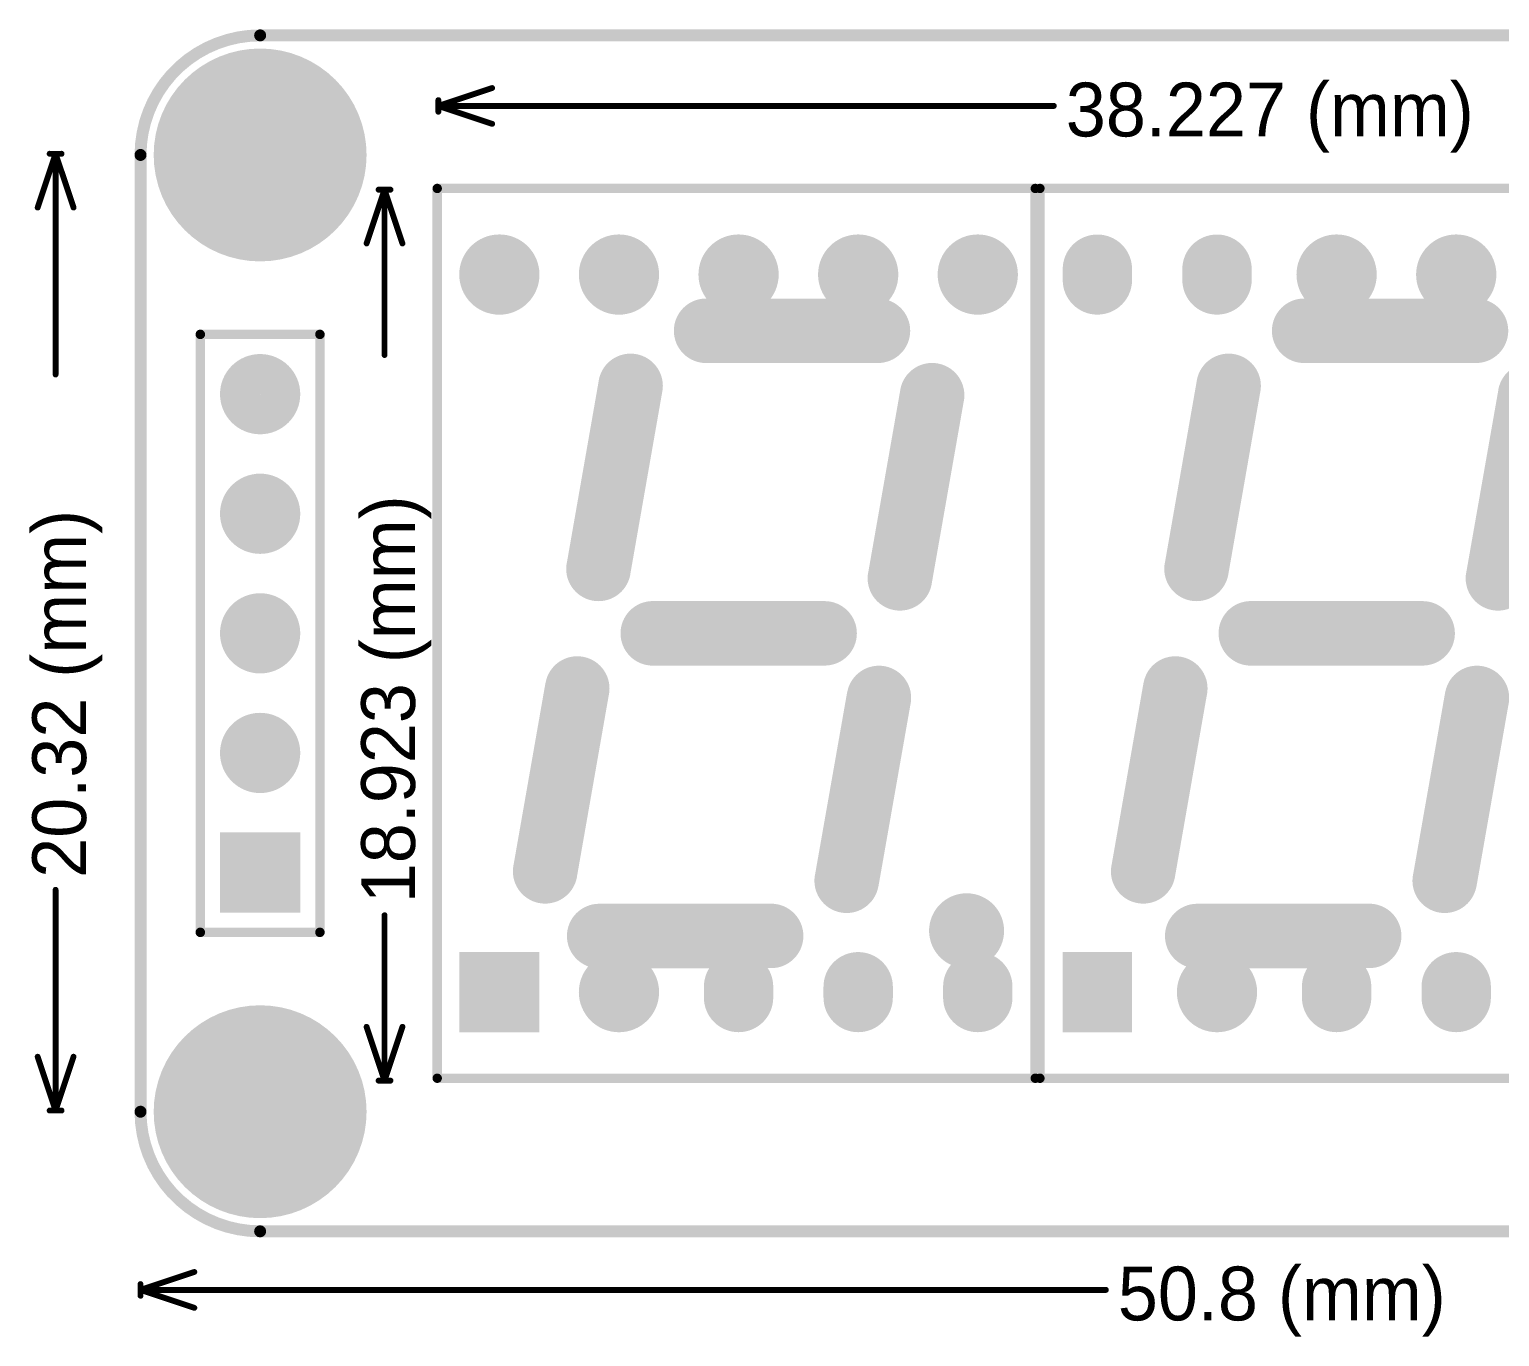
# Model space of a CAD drawing. Extents: x 12.54 to 17.22, y 8.73 to 12.6.
# Drawn here: x 14.788 to 16.017, y 10.041 to 11.134 of the extents above; entities that cross this region are included whole.
import ezdxf

# ---------------------------------------------------------------- set-up
doc = ezdxf.new("R2010")
doc.units = 0
doc.layers.get('0').update_dxf_attribs({"linetype": 'CONTINUOUS'})
for name, color, linetype in [('BOTTOMLAYER', 5, 'CONTINUOUS'), ('BOTTOMSOLDER', 6, 'CONTINUOUS'), ('KEEPOUTLAYER', 6, 'CONTINUOUS'), ('MULTILAYER', 9, 'CONTINUOUS'), ('TOPLAYER', 1, 'CONTINUOUS'), ('TOPOVERLAY', 2, 'CONTINUOUS'), ('TOPSOLDER', 216, 'CONTINUOUS')]:
    doc.layers.add(name, color=color, linetype=linetype)

# ---------------------------------------------------------------- blocks, each defined once
blk = doc.blocks.new('HDR1X5_5')
at = {"layer": 'BOTTOMLAYER', "const_width": 0.0295}
for points in [[(0.0852, 0, 1), (0.1148, 0, 1)], [(0.1852, 0, 1), (0.2148, 0, 1)], [(0.2852, 0, 1), (0.3148, 0, 1)], [(0.3852, 0, 1), (0.4148, 0, 1)]]:
    blk.add_lwpolyline(points, format="xyb", close=True, dxfattribs=at)
at = {"layer": 'BOTTOMLAYER'}
blk.add_solid([(-0.0295, -0.0295), (0.0295, -0.0295), (-0.0295, 0.0295), (0.0295, 0.0295)], dxfattribs=at)
at = {"layer": 'BOTTOMSOLDER', "const_width": 0.0335}
for points in [[(0.0832, 0, 1), (0.1168, 0, 1)], [(0.1832, 0, 1), (0.2168, 0, 1)], [(0.2832, 0, 1), (0.3168, 0, 1)], [(0.3832, 0, 1), (0.4168, 0, 1)]]:
    blk.add_lwpolyline(points, format="xyb", close=True, dxfattribs=at)
at = {"layer": 'BOTTOMSOLDER'}
blk.add_solid([(-0.0335, -0.0335), (0.0335, -0.0335), (-0.0335, 0.0335), (0.0335, 0.0335)], dxfattribs=at)
at = {"layer": 'MULTILAYER', "const_width": 0.0295}
for points in [[(0.0852, 0, 1), (0.1148, 0, 1)], [(0.1852, 0, 1), (0.2148, 0, 1)], [(0.2852, 0, 1), (0.3148, 0, 1)], [(0.3852, 0, 1), (0.4148, 0, 1)]]:
    blk.add_lwpolyline(points, format="xyb", close=True, dxfattribs=at)
at = {"layer": 'MULTILAYER'}
blk.add_solid([(-0.0295, -0.0295), (0.0295, -0.0295), (-0.0295, 0.0295), (0.0295, 0.0295)], dxfattribs=at)
at = {"layer": 'TOPLAYER', "const_width": 0.0295}
for points in [[(0.0852, 0, 1), (0.1148, 0, 1)], [(0.1852, 0, 1), (0.2148, 0, 1)], [(0.2852, 0, 1), (0.3148, 0, 1)], [(0.3852, 0, 1), (0.4148, 0, 1)]]:
    blk.add_lwpolyline(points, format="xyb", close=True, dxfattribs=at)
at = {"layer": 'TOPLAYER'}
blk.add_solid([(-0.0295, -0.0295), (0.0295, -0.0295), (-0.0295, 0.0295), (0.0295, 0.0295)], dxfattribs=at)
at = {"layer": 'TOPOVERLAY', "const_width": 0.00787}
for points in [[(-0.05, 0.05), (-0.05, -0.05)], [(-0.05, 0.05), (0.45, 0.05)], [(0.45, 0.05), (0.45, -0.05)], [(-0.05, -0.05), (0.45, -0.05)]]:
    blk.add_lwpolyline(points, dxfattribs=at)
at = {"layer": 'TOPOVERLAY', "const_width": 0.00394}
for points in [[(-0.052, 0.05, 1), (-0.048, 0.05, 1)], [(-0.052, 0.05, 1), (-0.048, 0.05, 1)], [(0.448, 0.05, 1), (0.452, 0.05, 1)], [(0.448, 0.05, 1), (0.452, 0.05, 1)], [(-0.052, -0.05, 1), (-0.048, -0.05, 1)], [(-0.052, -0.05, 1), (-0.048, -0.05, 1)], [(0.448, -0.05, 1), (0.452, -0.05, 1)], [(0.448, -0.05, 1), (0.452, -0.05, 1)]]:
    blk.add_lwpolyline(points, format="xyb", close=True, dxfattribs=at)
at = {"layer": 'TOPSOLDER', "const_width": 0.0335}
for points in [[(0.0832, 0, 1), (0.1168, 0, 1)], [(0.1832, 0, 1), (0.2168, 0, 1)], [(0.2832, 0, 1), (0.3168, 0, 1)], [(0.3832, 0, 1), (0.4168, 0, 1)]]:
    blk.add_lwpolyline(points, format="xyb", close=True, dxfattribs=at)
at = {"layer": 'TOPSOLDER'}
blk.add_solid([(-0.0335, -0.0335), (0.0335, -0.0335), (-0.0335, 0.0335), (0.0335, 0.0335)], dxfattribs=at)
blk = doc.blocks.new('H_6')
at = {"layer": 'BOTTOMLAYER'}
for points, const_width in [([(-0.0148, 0.6, 1), (0.0148, 0.6, 1)], 0.0295), ([(0.0852, 0.6, 1), (0.1148, 0.6, 1)], 0.0295), ([(0.1852, 0.6, 1), (0.2148, 0.6, 1)], 0.0295), ([(0.2852, 0.6, 1), (0.3148, 0.6, 1)], 0.0295), ([(0.3852, 0.6, 1), (0.4148, 0.6, 1)], 0.0295), ([(0.0852, 0, 1), (0.1148, 0, 1)], 0.0295), ([(0.1875, 0.0045, 1), (0.2125, 0.0045, 1)], 0.025), ([(0.2875, 0.0045, 1), (0.3125, 0.0045, 1)], 0.025), ([(0.3875, 0.0045, 1), (0.4125, 0.0045, 1)], 0.025), ([(0.1875, -0.0045, 1), (0.2125, -0.0045, 1)], 0.025), ([(0.2875, -0.0045, 1), (0.3125, -0.0045, 1)], 0.025), ([(0.3875, -0.0045, 1), (0.4125, -0.0045, 1)], 0.025)]:
    blk.add_lwpolyline(points, format="xyb", close=True, dxfattribs=dict(at, const_width=const_width))
at = {"layer": 'BOTTOMLAYER', "const_width": 0.05}
for points in [[(0.2, 0.0045), (0.2, -0.0045)], [(0.3, 0.0045), (0.3, -0.0045)], [(0.4, 0.0045), (0.4, -0.0045)]]:
    blk.add_lwpolyline(points, dxfattribs=at)
at = {"layer": 'BOTTOMLAYER'}
blk.add_solid([(0.0295, -0.0295), (0.0295, 0.0295), (-0.0295, -0.0295), (-0.0295, 0.0295)], dxfattribs=at)
at = {"layer": 'BOTTOMSOLDER'}
for points, const_width in [([(-0.0168, 0.6, 1), (0.0168, 0.6, 1)], 0.0335), ([(0.0832, 0.6, 1), (0.1168, 0.6, 1)], 0.0335), ([(0.1832, 0.6, 1), (0.2168, 0.6, 1)], 0.0335), ([(0.2832, 0.6, 1), (0.3168, 0.6, 1)], 0.0335), ([(0.3832, 0.6, 1), (0.4168, 0.6, 1)], 0.0335), ([(0.0832, 0, 1), (0.1168, 0, 1)], 0.0335), ([(0.1855, 0.0045, 1), (0.2145, 0.0045, 1)], 0.029), ([(0.2855, 0.0045, 1), (0.3145, 0.0045, 1)], 0.029), ([(0.3855, 0.0045, 1), (0.4145, 0.0045, 1)], 0.029), ([(0.1855, -0.0045, 1), (0.2145, -0.0045, 1)], 0.029), ([(0.2855, -0.0045, 1), (0.3145, -0.0045, 1)], 0.029), ([(0.3855, -0.0045, 1), (0.4145, -0.0045, 1)], 0.029)]:
    blk.add_lwpolyline(points, format="xyb", close=True, dxfattribs=dict(at, const_width=const_width))
at = {"layer": 'BOTTOMSOLDER', "const_width": 0.058}
for points in [[(0.2, 0.0045), (0.2, -0.0045)], [(0.3, 0.0045), (0.3, -0.0045)], [(0.4, 0.0045), (0.4, -0.0045)]]:
    blk.add_lwpolyline(points, dxfattribs=at)
at = {"layer": 'BOTTOMSOLDER'}
blk.add_solid([(0.0335, -0.0335), (0.0335, 0.0335), (-0.0335, -0.0335), (-0.0335, 0.0335)], dxfattribs=at)
at = {"layer": 'MULTILAYER'}
for points, const_width in [([(-0.0148, 0.6, 1), (0.0148, 0.6, 1)], 0.0295), ([(0.0852, 0.6, 1), (0.1148, 0.6, 1)], 0.0295), ([(0.1852, 0.6, 1), (0.2148, 0.6, 1)], 0.0295), ([(0.2852, 0.6, 1), (0.3148, 0.6, 1)], 0.0295), ([(0.3852, 0.6, 1), (0.4148, 0.6, 1)], 0.0295), ([(0.0852, 0, 1), (0.1148, 0, 1)], 0.0295), ([(0.1875, 0.0045, 1), (0.2125, 0.0045, 1)], 0.025), ([(0.2875, 0.0045, 1), (0.3125, 0.0045, 1)], 0.025), ([(0.3875, 0.0045, 1), (0.4125, 0.0045, 1)], 0.025), ([(0.1875, -0.0045, 1), (0.2125, -0.0045, 1)], 0.025), ([(0.2875, -0.0045, 1), (0.3125, -0.0045, 1)], 0.025), ([(0.3875, -0.0045, 1), (0.4125, -0.0045, 1)], 0.025)]:
    blk.add_lwpolyline(points, format="xyb", close=True, dxfattribs=dict(at, const_width=const_width))
at = {"layer": 'MULTILAYER', "const_width": 0.05}
for points in [[(0.2, 0.0045), (0.2, -0.0045)], [(0.3, 0.0045), (0.3, -0.0045)], [(0.4, 0.0045), (0.4, -0.0045)]]:
    blk.add_lwpolyline(points, dxfattribs=at)
at = {"layer": 'MULTILAYER'}
blk.add_solid([(0.0295, -0.0295), (0.0295, 0.0295), (-0.0295, -0.0295), (-0.0295, 0.0295)], dxfattribs=at)
at = {"layer": 'TOPLAYER'}
for points, const_width in [([(-0.0148, 0.6, 1), (0.0148, 0.6, 1)], 0.0295), ([(0.0852, 0.6, 1), (0.1148, 0.6, 1)], 0.0295), ([(0.1852, 0.6, 1), (0.2148, 0.6, 1)], 0.0295), ([(0.2852, 0.6, 1), (0.3148, 0.6, 1)], 0.0295), ([(0.3852, 0.6, 1), (0.4148, 0.6, 1)], 0.0295), ([(0.0852, 0, 1), (0.1148, 0, 1)], 0.0295), ([(0.1875, 0.0045, 1), (0.2125, 0.0045, 1)], 0.025), ([(0.2875, 0.0045, 1), (0.3125, 0.0045, 1)], 0.025), ([(0.3875, 0.0045, 1), (0.4125, 0.0045, 1)], 0.025), ([(0.1875, -0.0045, 1), (0.2125, -0.0045, 1)], 0.025), ([(0.2875, -0.0045, 1), (0.3125, -0.0045, 1)], 0.025), ([(0.3875, -0.0045, 1), (0.4125, -0.0045, 1)], 0.025)]:
    blk.add_lwpolyline(points, format="xyb", close=True, dxfattribs=dict(at, const_width=const_width))
at = {"layer": 'TOPLAYER', "const_width": 0.05}
for points in [[(0.2, 0.0045), (0.2, -0.0045)], [(0.3, 0.0045), (0.3, -0.0045)], [(0.4, 0.0045), (0.4, -0.0045)]]:
    blk.add_lwpolyline(points, dxfattribs=at)
at = {"layer": 'TOPLAYER'}
blk.add_solid([(0.0295, -0.0295), (0.0295, 0.0295), (-0.0295, -0.0295), (-0.0295, 0.0295)], dxfattribs=at)
at = {"layer": 'TOPOVERLAY'}
for points, const_width in [([(-0.052, -0.072), (-0.052, 0.672)], 0.00787), ([(-0.052, 0.672), (0.452, 0.672)], 0.00787), ([(0.452, -0.072), (0.452, 0.672)], 0.00787), ([(0.1729, 0.553), (0.3165, 0.553)], 0.0539), ([(0.0829, 0.3539), (0.1097, 0.5069)], 0.0539), ([(0.3349, 0.346), (0.3618, 0.4991)], 0.0539), ([(0.1283, 0.3), (0.272, 0.3)], 0.0539), ([(0.0383, 0.101), (0.0651, 0.2539)], 0.0539), ([(0.2904, 0.0931), (0.3173, 0.246)], 0.0539), ([(0.0835, 0.0469), (0.2272, 0.047)], 0.0539), ([(-0.052, -0.072), (0.452, -0.072)], 0.00787)]:
    blk.add_lwpolyline(points, dxfattribs=dict(at, const_width=const_width))
for points, const_width in [([(-0.0539, 0.672, 1), (-0.05, 0.672, 1)], 0.00394), ([(-0.0539, 0.672, 1), (-0.05, 0.672, 1)], 0.00394), ([(0.45, 0.672, 1), (0.4539, 0.672, 1)], 0.00394), ([(0.45, 0.672, 1), (0.4539, 0.672, 1)], 0.00394), ([(0.1594, 0.553, 1), (0.1864, 0.553, 1)], 0.027), ([(0.3031, 0.553, 1), (0.33, 0.553, 1)], 0.027), ([(0.0962, 0.5069, 1), (0.1232, 0.5069, 1)], 0.027), ([(0.3483, 0.4991, 1), (0.3753, 0.4991, 1)], 0.027), ([(0.0694, 0.3539, 1), (0.0964, 0.3539, 1)], 0.027), ([(0.3214, 0.346, 1), (0.3484, 0.346, 1)], 0.027), ([(0.1148, 0.3, 1), (0.1418, 0.3, 1)], 0.027), ([(0.2585, 0.3, 1), (0.2854, 0.3, 1)], 0.027), ([(0.0517, 0.2539, 1), (0.0786, 0.2539, 1)], 0.027), ([(0.3039, 0.246, 1), (0.3308, 0.246, 1)], 0.027), ([(0.0248, 0.101, 1), (0.0518, 0.101, 1)], 0.027), ([(0.2769, 0.0931, 1), (0.3038, 0.0931, 1)], 0.027), ([(0.07, 0.0469, 1), (0.097, 0.0469, 1)], 0.027), ([(0.2138, 0.047, 1), (0.2407, 0.047, 1)], 0.027), ([(0.4023, 0.0513, 1), (0.379, 0.0513, 1)], 0.0394), ([(0.3691, 0.0513, 1), (0.3888, 0.0513, 1)], 0.0197), ([(0.3924, 0.0513, 1), (0.4121, 0.0513, 1)], 0.0197), ([(-0.0539, -0.072, 1), (-0.05, -0.072, 1)], 0.00394), ([(-0.0539, -0.072, 1), (-0.05, -0.072, 1)], 0.00394), ([(0.45, -0.072, 1), (0.4539, -0.072, 1)], 0.00394), ([(0.45, -0.072, 1), (0.4539, -0.072, 1)], 0.00394)]:
    blk.add_lwpolyline(points, format="xyb", close=True, dxfattribs=dict(at, const_width=const_width))
at = {"layer": 'TOPSOLDER'}
for points, const_width in [([(-0.0168, 0.6, 1), (0.0168, 0.6, 1)], 0.0335), ([(0.0832, 0.6, 1), (0.1168, 0.6, 1)], 0.0335), ([(0.1832, 0.6, 1), (0.2168, 0.6, 1)], 0.0335), ([(0.2832, 0.6, 1), (0.3168, 0.6, 1)], 0.0335), ([(0.3832, 0.6, 1), (0.4168, 0.6, 1)], 0.0335), ([(0.0832, 0, 1), (0.1168, 0, 1)], 0.0335), ([(0.1855, 0.0045, 1), (0.2145, 0.0045, 1)], 0.029), ([(0.2855, 0.0045, 1), (0.3145, 0.0045, 1)], 0.029), ([(0.3855, 0.0045, 1), (0.4145, 0.0045, 1)], 0.029), ([(0.1855, -0.0045, 1), (0.2145, -0.0045, 1)], 0.029), ([(0.2855, -0.0045, 1), (0.3145, -0.0045, 1)], 0.029), ([(0.3855, -0.0045, 1), (0.4145, -0.0045, 1)], 0.029)]:
    blk.add_lwpolyline(points, format="xyb", close=True, dxfattribs=dict(at, const_width=const_width))
at = {"layer": 'TOPSOLDER', "const_width": 0.058}
for points in [[(0.2, 0.0045), (0.2, -0.0045)], [(0.3, 0.0045), (0.3, -0.0045)], [(0.4, 0.0045), (0.4, -0.0045)]]:
    blk.add_lwpolyline(points, dxfattribs=at)
at = {"layer": 'TOPSOLDER'}
blk.add_solid([(0.0335, -0.0335), (0.0335, 0.0335), (-0.0335, -0.0335), (-0.0335, 0.0335)], dxfattribs=at)
blk = doc.blocks.new('H_7')
at = {"layer": 'BOTTOMLAYER', "const_width": 0.05}
for points in [[(0, 0.6045), (0, 0.5955)], [(0.1, 0.6045), (0.1, 0.5955)], [(0.2, 0.0045), (0.2, -0.0045)], [(0.3, 0.0045), (0.3, -0.0045)], [(0.4, 0.0045), (0.4, -0.0045)]]:
    blk.add_lwpolyline(points, dxfattribs=at)
at = {"layer": 'BOTTOMLAYER'}
for points, const_width in [([(-0.0125, 0.6045, 1), (0.0125, 0.6045, 1)], 0.025), ([(0.0875, 0.6045, 1), (0.1125, 0.6045, 1)], 0.025), ([(0.1852, 0.6, 1), (0.2148, 0.6, 1)], 0.0295), ([(0.2852, 0.6, 1), (0.3148, 0.6, 1)], 0.0295), ([(0.3852, 0.6, 1), (0.4148, 0.6, 1)], 0.0295), ([(-0.0125, 0.5955, 1), (0.0125, 0.5955, 1)], 0.025), ([(0.0875, 0.5955, 1), (0.1125, 0.5955, 1)], 0.025), ([(0.0852, 0, 1), (0.1148, 0, 1)], 0.0295), ([(0.1875, 0.0045, 1), (0.2125, 0.0045, 1)], 0.025), ([(0.2875, 0.0045, 1), (0.3125, 0.0045, 1)], 0.025), ([(0.3875, 0.0045, 1), (0.4125, 0.0045, 1)], 0.025), ([(0.1875, -0.0045, 1), (0.2125, -0.0045, 1)], 0.025), ([(0.2875, -0.0045, 1), (0.3125, -0.0045, 1)], 0.025), ([(0.3875, -0.0045, 1), (0.4125, -0.0045, 1)], 0.025)]:
    blk.add_lwpolyline(points, format="xyb", close=True, dxfattribs=dict(at, const_width=const_width))
blk.add_solid([(0.025, -0.0295), (0.025, 0.0295), (-0.025, -0.0295), (-0.025, 0.0295)], dxfattribs=at)
at = {"layer": 'BOTTOMSOLDER', "const_width": 0.058}
for points in [[(0, 0.6045), (0, 0.5955)], [(0.1, 0.6045), (0.1, 0.5955)], [(0.2, 0.0045), (0.2, -0.0045)], [(0.3, 0.0045), (0.3, -0.0045)], [(0.4, 0.0045), (0.4, -0.0045)]]:
    blk.add_lwpolyline(points, dxfattribs=at)
at = {"layer": 'BOTTOMSOLDER'}
for points, const_width in [([(-0.0145, 0.6045, 1), (0.0145, 0.6045, 1)], 0.029), ([(0.0855, 0.6045, 1), (0.1145, 0.6045, 1)], 0.029), ([(0.1832, 0.6, 1), (0.2168, 0.6, 1)], 0.0335), ([(0.2832, 0.6, 1), (0.3168, 0.6, 1)], 0.0335), ([(0.3832, 0.6, 1), (0.4168, 0.6, 1)], 0.0335), ([(-0.0145, 0.5955, 1), (0.0145, 0.5955, 1)], 0.029), ([(0.0855, 0.5955, 1), (0.1145, 0.5955, 1)], 0.029), ([(0.0832, 0, 1), (0.1168, 0, 1)], 0.0335), ([(0.1855, 0.0045, 1), (0.2145, 0.0045, 1)], 0.029), ([(0.2855, 0.0045, 1), (0.3145, 0.0045, 1)], 0.029), ([(0.3855, 0.0045, 1), (0.4145, 0.0045, 1)], 0.029), ([(0.1855, -0.0045, 1), (0.2145, -0.0045, 1)], 0.029), ([(0.2855, -0.0045, 1), (0.3145, -0.0045, 1)], 0.029), ([(0.3855, -0.0045, 1), (0.4145, -0.0045, 1)], 0.029)]:
    blk.add_lwpolyline(points, format="xyb", close=True, dxfattribs=dict(at, const_width=const_width))
blk.add_solid([(0.029, -0.0335), (0.029, 0.0335), (-0.029, -0.0335), (-0.029, 0.0335)], dxfattribs=at)
at = {"layer": 'MULTILAYER', "const_width": 0.05}
for points in [[(0, 0.6045), (0, 0.5955)], [(0.1, 0.6045), (0.1, 0.5955)], [(0.2, 0.0045), (0.2, -0.0045)], [(0.3, 0.0045), (0.3, -0.0045)], [(0.4, 0.0045), (0.4, -0.0045)]]:
    blk.add_lwpolyline(points, dxfattribs=at)
at = {"layer": 'MULTILAYER'}
for points, const_width in [([(-0.0125, 0.6045, 1), (0.0125, 0.6045, 1)], 0.025), ([(0.0875, 0.6045, 1), (0.1125, 0.6045, 1)], 0.025), ([(0.1852, 0.6, 1), (0.2148, 0.6, 1)], 0.0295), ([(0.2852, 0.6, 1), (0.3148, 0.6, 1)], 0.0295), ([(0.3852, 0.6, 1), (0.4148, 0.6, 1)], 0.0295), ([(-0.0125, 0.5955, 1), (0.0125, 0.5955, 1)], 0.025), ([(0.0875, 0.5955, 1), (0.1125, 0.5955, 1)], 0.025), ([(0.0852, 0, 1), (0.1148, 0, 1)], 0.0295), ([(0.1875, 0.0045, 1), (0.2125, 0.0045, 1)], 0.025), ([(0.2875, 0.0045, 1), (0.3125, 0.0045, 1)], 0.025), ([(0.3875, 0.0045, 1), (0.4125, 0.0045, 1)], 0.025), ([(0.1875, -0.0045, 1), (0.2125, -0.0045, 1)], 0.025), ([(0.2875, -0.0045, 1), (0.3125, -0.0045, 1)], 0.025), ([(0.3875, -0.0045, 1), (0.4125, -0.0045, 1)], 0.025)]:
    blk.add_lwpolyline(points, format="xyb", close=True, dxfattribs=dict(at, const_width=const_width))
blk.add_solid([(0.025, -0.0295), (0.025, 0.0295), (-0.025, -0.0295), (-0.025, 0.0295)], dxfattribs=at)
at = {"layer": 'TOPLAYER', "const_width": 0.05}
for points in [[(0, 0.6045), (0, 0.5955)], [(0.1, 0.6045), (0.1, 0.5955)], [(0.2, 0.0045), (0.2, -0.0045)], [(0.3, 0.0045), (0.3, -0.0045)], [(0.4, 0.0045), (0.4, -0.0045)]]:
    blk.add_lwpolyline(points, dxfattribs=at)
at = {"layer": 'TOPLAYER'}
for points, const_width in [([(-0.0125, 0.6045, 1), (0.0125, 0.6045, 1)], 0.025), ([(0.0875, 0.6045, 1), (0.1125, 0.6045, 1)], 0.025), ([(0.1852, 0.6, 1), (0.2148, 0.6, 1)], 0.0295), ([(0.2852, 0.6, 1), (0.3148, 0.6, 1)], 0.0295), ([(0.3852, 0.6, 1), (0.4148, 0.6, 1)], 0.0295), ([(-0.0125, 0.5955, 1), (0.0125, 0.5955, 1)], 0.025), ([(0.0875, 0.5955, 1), (0.1125, 0.5955, 1)], 0.025), ([(0.0852, 0, 1), (0.1148, 0, 1)], 0.0295), ([(0.1875, 0.0045, 1), (0.2125, 0.0045, 1)], 0.025), ([(0.2875, 0.0045, 1), (0.3125, 0.0045, 1)], 0.025), ([(0.3875, 0.0045, 1), (0.4125, 0.0045, 1)], 0.025), ([(0.1875, -0.0045, 1), (0.2125, -0.0045, 1)], 0.025), ([(0.2875, -0.0045, 1), (0.3125, -0.0045, 1)], 0.025), ([(0.3875, -0.0045, 1), (0.4125, -0.0045, 1)], 0.025)]:
    blk.add_lwpolyline(points, format="xyb", close=True, dxfattribs=dict(at, const_width=const_width))
blk.add_solid([(0.025, -0.0295), (0.025, 0.0295), (-0.025, -0.0295), (-0.025, 0.0295)], dxfattribs=at)
at = {"layer": 'TOPOVERLAY'}
for points, const_width in [([(-0.052, -0.072), (-0.052, 0.672)], 0.00787), ([(-0.052, 0.672), (0.452, 0.672)], 0.00787), ([(0.452, -0.072), (0.452, 0.672)], 0.00787), ([(0.1729, 0.553), (0.3165, 0.553)], 0.0539), ([(0.0829, 0.3539), (0.1097, 0.5069)], 0.0539), ([(0.3349, 0.346), (0.3618, 0.4991)], 0.0539), ([(0.1283, 0.3), (0.272, 0.3)], 0.0539), ([(0.0383, 0.101), (0.0651, 0.2539)], 0.0539), ([(0.2904, 0.0931), (0.3173, 0.246)], 0.0539), ([(0.0835, 0.0469), (0.2272, 0.047)], 0.0539), ([(-0.052, -0.072), (0.452, -0.072)], 0.00787)]:
    blk.add_lwpolyline(points, dxfattribs=dict(at, const_width=const_width))
for points, const_width in [([(-0.0539, 0.672, 1), (-0.05, 0.672, 1)], 0.00394), ([(-0.0539, 0.672, 1), (-0.05, 0.672, 1)], 0.00394), ([(0.45, 0.672, 1), (0.4539, 0.672, 1)], 0.00394), ([(0.45, 0.672, 1), (0.4539, 0.672, 1)], 0.00394), ([(0.1594, 0.553, 1), (0.1864, 0.553, 1)], 0.027), ([(0.3031, 0.553, 1), (0.33, 0.553, 1)], 0.027), ([(0.0962, 0.5069, 1), (0.1232, 0.5069, 1)], 0.027), ([(0.3483, 0.4991, 1), (0.3753, 0.4991, 1)], 0.027), ([(0.0694, 0.3539, 1), (0.0964, 0.3539, 1)], 0.027), ([(0.3214, 0.346, 1), (0.3484, 0.346, 1)], 0.027), ([(0.1148, 0.3, 1), (0.1418, 0.3, 1)], 0.027), ([(0.2585, 0.3, 1), (0.2854, 0.3, 1)], 0.027), ([(0.0517, 0.2539, 1), (0.0786, 0.2539, 1)], 0.027), ([(0.3039, 0.246, 1), (0.3308, 0.246, 1)], 0.027), ([(0.0248, 0.101, 1), (0.0518, 0.101, 1)], 0.027), ([(0.2769, 0.0931, 1), (0.3038, 0.0931, 1)], 0.027), ([(0.07, 0.0469, 1), (0.097, 0.0469, 1)], 0.027), ([(0.2138, 0.047, 1), (0.2407, 0.047, 1)], 0.027), ([(0.4023, 0.0513, 1), (0.379, 0.0513, 1)], 0.0394), ([(0.3691, 0.0513, 1), (0.3888, 0.0513, 1)], 0.0197), ([(0.3924, 0.0513, 1), (0.4121, 0.0513, 1)], 0.0197), ([(-0.0539, -0.072, 1), (-0.05, -0.072, 1)], 0.00394), ([(-0.0539, -0.072, 1), (-0.05, -0.072, 1)], 0.00394), ([(0.45, -0.072, 1), (0.4539, -0.072, 1)], 0.00394), ([(0.45, -0.072, 1), (0.4539, -0.072, 1)], 0.00394)]:
    blk.add_lwpolyline(points, format="xyb", close=True, dxfattribs=dict(at, const_width=const_width))
at = {"layer": 'TOPSOLDER', "const_width": 0.058}
for points in [[(0, 0.6045), (0, 0.5955)], [(0.1, 0.6045), (0.1, 0.5955)], [(0.2, 0.0045), (0.2, -0.0045)], [(0.3, 0.0045), (0.3, -0.0045)], [(0.4, 0.0045), (0.4, -0.0045)]]:
    blk.add_lwpolyline(points, dxfattribs=at)
at = {"layer": 'TOPSOLDER'}
for points, const_width in [([(-0.0145, 0.6045, 1), (0.0145, 0.6045, 1)], 0.029), ([(0.0855, 0.6045, 1), (0.1145, 0.6045, 1)], 0.029), ([(0.1832, 0.6, 1), (0.2168, 0.6, 1)], 0.0335), ([(0.2832, 0.6, 1), (0.3168, 0.6, 1)], 0.0335), ([(0.3832, 0.6, 1), (0.4168, 0.6, 1)], 0.0335), ([(-0.0145, 0.5955, 1), (0.0145, 0.5955, 1)], 0.029), ([(0.0855, 0.5955, 1), (0.1145, 0.5955, 1)], 0.029), ([(0.0832, 0, 1), (0.1168, 0, 1)], 0.0335), ([(0.1855, 0.0045, 1), (0.2145, 0.0045, 1)], 0.029), ([(0.2855, 0.0045, 1), (0.3145, 0.0045, 1)], 0.029), ([(0.3855, 0.0045, 1), (0.4145, 0.0045, 1)], 0.029), ([(0.1855, -0.0045, 1), (0.2145, -0.0045, 1)], 0.029), ([(0.2855, -0.0045, 1), (0.3145, -0.0045, 1)], 0.029), ([(0.3855, -0.0045, 1), (0.4145, -0.0045, 1)], 0.029)]:
    blk.add_lwpolyline(points, format="xyb", close=True, dxfattribs=dict(at, const_width=const_width))
blk.add_solid([(0.029, -0.0335), (0.029, 0.0335), (-0.029, -0.0335), (-0.029, 0.0335)], dxfattribs=at)

msp = doc.modelspace()

# ---------------------------------------------------------------- linework, layer by layer
at = {"layer": 'BOTTOMLAYER', "const_width": 0.085}
for points in [[(14.9385, 11.029, 1), (15.0235, 11.029, 1)], [(14.9385, 10.229, 1), (15.0235, 10.229, 1)]]:
    msp.add_lwpolyline(points, format="xyb", close=True, dxfattribs=at)
at = {"layer": 'BOTTOMSOLDER', "const_width": 0.089}
for points in [[(14.9365, 11.029, 1), (15.0255, 11.029, 1)], [(14.9365, 10.229, 1), (15.0255, 10.229, 1)]]:
    msp.add_lwpolyline(points, format="xyb", close=True, dxfattribs=at)
at = {"layer": 'KEEPOUTLAYER', "const_width": 0.01}
for points in [[(14.881, 11.029, -0.414214), (14.981, 11.129)], [(14.981, 10.129, -0.414214), (14.881, 10.229)]]:
    msp.add_lwpolyline(points, format="xyb", dxfattribs=at)
for points in [[(14.981, 11.129), (16.777, 11.129)], [(14.881, 10.229), (14.881, 11.029)], [(14.981, 10.129), (16.781, 10.129)]]:
    msp.add_lwpolyline(points, dxfattribs=at)
at = {"layer": 'KEEPOUTLAYER', "const_width": 0.005}
for points in [[(14.9785, 11.129, 1), (14.9835, 11.129, 1)], [(14.9785, 11.129, 1), (14.9835, 11.129, 1)], [(14.8785, 11.029, 1), (14.8835, 11.029, 1)], [(14.8785, 11.029, 1), (14.8835, 11.029, 1)], [(14.8785, 10.229, 1), (14.8835, 10.229, 1)], [(14.8785, 10.229, 1), (14.8835, 10.229, 1)], [(14.9785, 10.129, 1), (14.9835, 10.129, 1)], [(14.9785, 10.129, 1), (14.9835, 10.129, 1)]]:
    msp.add_lwpolyline(points, format="xyb", close=True, dxfattribs=at)
at = {"layer": 'MULTILAYER', "const_width": 0.085}
for points in [[(14.9385, 11.029, 1), (15.0235, 11.029, 1)], [(14.9385, 10.229, 1), (15.0235, 10.229, 1)]]:
    msp.add_lwpolyline(points, format="xyb", close=True, dxfattribs=at)
at = {"layer": 'TOPLAYER'}
for points, const_width in [([(14.9385, 11.029, 1), (15.0235, 11.029, 1)], 0.085), ([(15.1738, 11.085, 1), (15.1762, 11.085, 1)], 0.00246), ([(15.1288, 11.0749, 1), (15.1312, 11.0749, 1)], 0.00246), ([(15.1288, 11.07, 1), (15.1312, 11.07, 1)], 0.00246), ([(15.1288, 11.07, 1), (15.1312, 11.07, 1)], 0.00246), ([(15.1288, 11.07, 1), (15.1312, 11.07, 1)], 0.00246), ([(15.1288, 11.0651, 1), (15.1312, 11.0651, 1)], 0.00246), ([(15.6433, 11.07, 1), (15.6458, 11.07, 1)], 0.00246), ([(15.1738, 11.055, 1), (15.1762, 11.055, 1)], 0.00246), ([(14.8038, 11.03, 1), (14.8063, 11.03, 1)], 0.00246), ([(14.8088, 11.03, 1), (14.8112, 11.03, 1)], 0.00246), ([(14.8088, 11.03, 1), (14.8112, 11.03, 1)], 0.00246), ([(14.8088, 11.03, 1), (14.8112, 11.03, 1)], 0.00246), ([(14.8137, 11.03, 1), (14.8162, 11.03, 1)], 0.00246), ([(15.0788, 11, 1), (15.0813, 11, 1)], 0.00246), ([(15.0838, 11, 1), (15.0862, 11, 1)], 0.00246), ([(15.0838, 11, 1), (15.0862, 11, 1)], 0.00246), ([(15.0838, 11, 1), (15.0862, 11, 1)], 0.00246), ([(15.0887, 11, 1), (15.0912, 11, 1)], 0.00246), ([(14.7938, 10.985, 1), (14.7962, 10.985, 1)], 0.00246), ([(14.8238, 10.985, 1), (14.8262, 10.985, 1)], 0.00246), ([(15.0688, 10.955, 1), (15.0712, 10.955, 1)], 0.00246), ([(15.0988, 10.955, 1), (15.1012, 10.955, 1)], 0.00246), ([(15.0838, 10.8617, 1), (15.0862, 10.8617, 1)], 0.00246), ([(14.8088, 10.8454, 1), (14.8112, 10.8454, 1)], 0.00246), ([(14.8088, 10.4146, 1), (14.8112, 10.4146, 1)], 0.00246), ([(15.0838, 10.3933, 1), (15.0862, 10.3933, 1)], 0.00246), ([(14.9385, 10.229, 1), (15.0235, 10.229, 1)], 0.085), ([(15.0688, 10.3, 1), (15.0712, 10.3, 1)], 0.00246), ([(15.0988, 10.3, 1), (15.1012, 10.3, 1)], 0.00246), ([(14.7938, 10.275, 1), (14.7962, 10.275, 1)], 0.00246), ([(14.8238, 10.275, 1), (14.8262, 10.275, 1)], 0.00246), ([(15.0788, 10.255, 1), (15.0813, 10.255, 1)], 0.00246), ([(15.0838, 10.255, 1), (15.0862, 10.255, 1)], 0.00246), ([(15.0838, 10.255, 1), (15.0862, 10.255, 1)], 0.00246), ([(15.0838, 10.255, 1), (15.0862, 10.255, 1)], 0.00246), ([(15.0887, 10.255, 1), (15.0912, 10.255, 1)], 0.00246), ([(14.8038, 10.23, 1), (14.8063, 10.23, 1)], 0.00246), ([(14.8088, 10.23, 1), (14.8112, 10.23, 1)], 0.00246), ([(14.8088, 10.23, 1), (14.8112, 10.23, 1)], 0.00246), ([(14.8088, 10.23, 1), (14.8112, 10.23, 1)], 0.00246), ([(14.8137, 10.23, 1), (14.8162, 10.23, 1)], 0.00246), ([(14.9248, 10.095, 1), (14.9272, 10.095, 1)], 0.00246), ([(14.8798, 10.0849, 1), (14.8822, 10.0849, 1)], 0.00246), ([(14.8798, 10.08, 1), (14.8822, 10.08, 1)], 0.00246), ([(14.8798, 10.08, 1), (14.8822, 10.08, 1)], 0.00246), ([(14.8798, 10.08, 1), (14.8822, 10.08, 1)], 0.00246), ([(15.6868, 10.08, 1), (15.6893, 10.08, 1)], 0.00246), ([(14.8798, 10.0751, 1), (14.8822, 10.0751, 1)], 0.00246), ([(14.9248, 10.065, 1), (14.9272, 10.065, 1)], 0.00246)]:
    msp.add_lwpolyline(points, format="xyb", close=True, dxfattribs=dict(at, const_width=const_width))
at = {"layer": 'TOPLAYER', "const_width": 0.00492}
for points in [[(15.13, 11.07), (15.175, 11.085)], [(15.13, 11.0651), (15.13, 11.0749)], [(15.13, 11.07), (15.175, 11.055)], [(15.13, 11.07), (15.6446, 11.07)], [(14.795, 10.985), (14.81, 11.03)], [(14.8051, 11.03), (14.8149, 11.03)], [(14.81, 11.03), (14.825, 10.985)], [(14.81, 10.8454), (14.81, 11.03)], [(15.07, 10.955), (15.085, 11)], [(15.0801, 11), (15.0899, 11)], [(15.085, 11), (15.1, 10.955)], [(15.085, 10.8617), (15.085, 11)], [(14.81, 10.23), (14.81, 10.4146)], [(15.085, 10.255), (15.085, 10.3933)], [(15.07, 10.3), (15.085, 10.255)], [(15.085, 10.255), (15.1, 10.3)], [(14.795, 10.275), (14.81, 10.23)], [(14.81, 10.23), (14.825, 10.275)], [(15.0801, 10.255), (15.0899, 10.255)], [(14.8051, 10.23), (14.8149, 10.23)], [(14.881, 10.08), (14.926, 10.095)], [(14.881, 10.0751), (14.881, 10.0849)], [(14.881, 10.08), (14.926, 10.065)], [(14.881, 10.08), (15.6881, 10.08)]]:
    msp.add_lwpolyline(points, dxfattribs=at)
at = {"layer": 'TOPSOLDER', "const_width": 0.089}
for points in [[(14.9365, 11.029, 1), (15.0255, 11.029, 1)], [(14.9365, 10.229, 1), (15.0255, 10.229, 1)]]:
    msp.add_lwpolyline(points, format="xyb", close=True, dxfattribs=at)

# ---------------------------------------------------------------- block references
for name, p in [('H_6', (15.181, 10.329)), ('H_7', (15.681, 10.329))]:
    msp.add_blockref(name, p)
at = {"rotation": 90}
msp.add_blockref('HDR1X5_5', (14.981, 10.429), dxfattribs=at)

# ---------------------------------------------------------------- texts
at = {"layer": 'TOPLAYER'}
for s, p in [('38.227 (mm)', (15.6546, 11.0445)), ('50.8 (mm)', (15.6981, 10.0545))]:
    msp.add_text(s, height=0.045, dxfattribs=at).set_placement(p)
for s, p in [('18.923 (mm)', (15.1105, 10.4033)), ('20.32 (mm)', (14.8355, 10.4246))]:
    msp.add_text(s, height=0.045, rotation=90, dxfattribs=at).set_placement(p)

doc.saveas('drawing.dxf')
